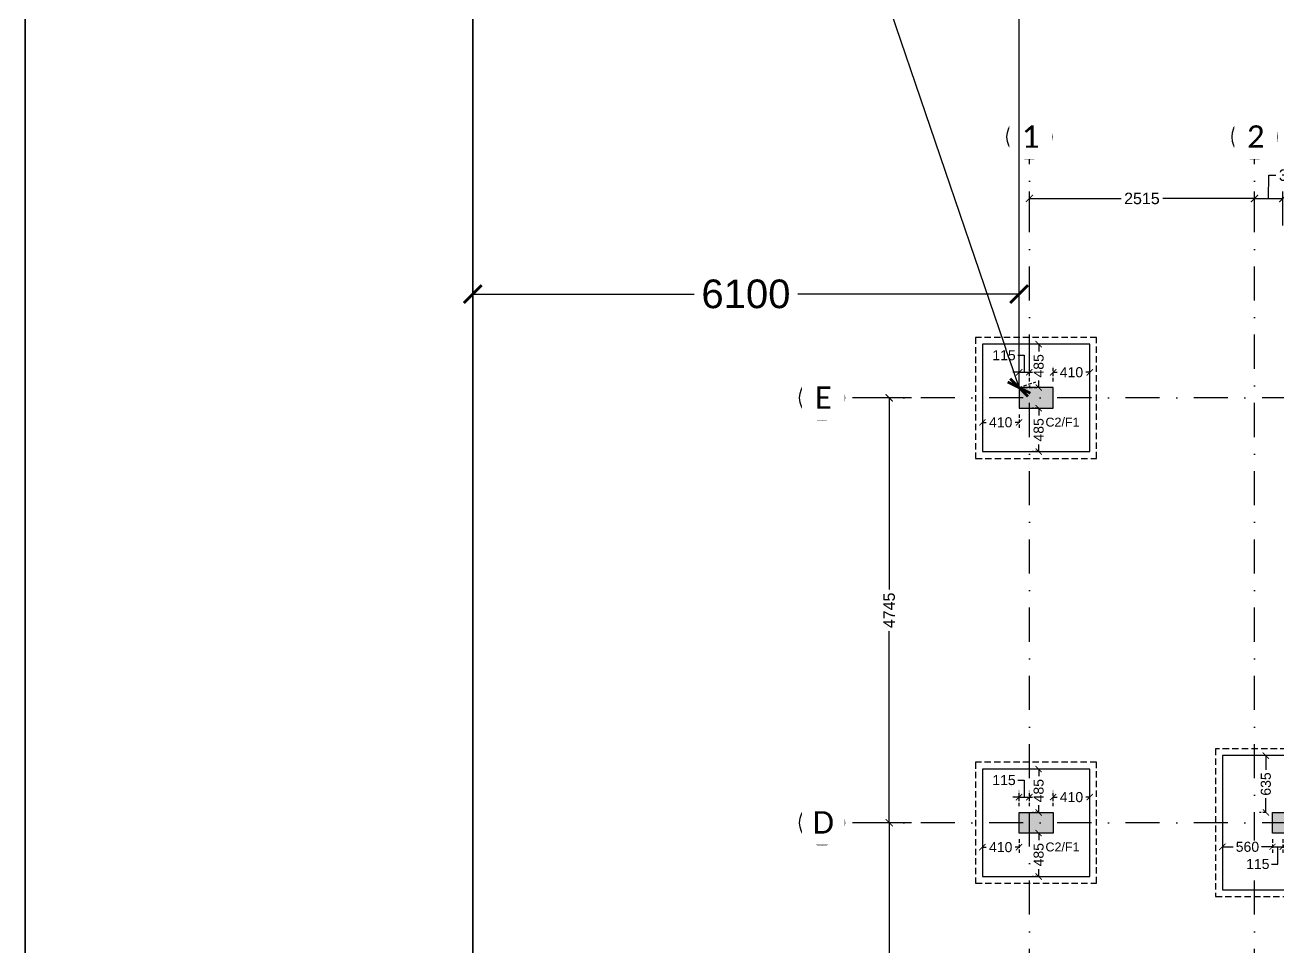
# Model space of a CAD drawing. Header units: millimetres. Extents: x -176651 to 954389, y -469666 to 486614.
# Drawn here: x 810842 to 824833, y 175768 to 186064 of the extents above; entities that cross this region are included whole.
import ezdxf
from ezdxf.xclip import XClip

# ---------------------------------------------------------------- set-up
doc = ezdxf.new("R2010")
doc.units = ezdxf.units.MM
doc.header["$LTSCALE"] = 150
doc.header["$XCLIPFRAME"] = 2
for name, pattern in [('1625E_Grid$0$DASHDOTX2', [50.8, 25.4, -12.7, 0, -12.7]), ('3BHK-W(SB)$0$HIDDEN', [0.375, 0.25, -0.125]), ('HIDDEN2', [4.7625, 3.175, -1.5875])]:
    doc.linetypes.add(name, pattern=pattern)
for name, color, linetype in [('1625E_Columns$0$ad-Column', 3, 'Continuous'), ('1625E_Columns$0$ad-Column Hatch', 125, 'Continuous'), ('1625E_Grid$0$ad-Grid', 8, '1625E_Grid$0$DASHDOTX2'), ('1625E_Grid$0$ad-Text main', 7, 'Continuous'), ('ad-Footing line', 2, 'Continuous'), ('ad-Foundation text', 4, 'Continuous'), ('ad-Internal Dimensions', 6, 'Continuous'), ('ad-PCC line', 8, 'HIDDEN2'), ("Plot's Boundary$0$ad-Road", 8, 'Continuous'), ("Plot's Boundary$0$ad-Road Hatch", 8, 'Continuous')]:
    doc.layers.add(name, color=color, linetype=linetype)
doc.layers.add('1625E_Grid$0$ad-Dimension', color=7, linetype='Continuous', lineweight=0, true_color=0x0000f9)
doc.layers.add('ad-Dimension', color=5, linetype='Continuous', true_color=0x0000ff)
doc.layers.add("Plot's Boundary$0$ad-Plot Boundary", color=6, linetype='Continuous', true_color=0xff00ff)
doc.styles.add('1625E_Grid$0$Standard', font='arial.ttf')
doc.styles.get("Standard").update_dxf_attribs({"font": 'arial.ttf'})
doc.dimstyles.new('1625E_Grid$0$A-75-DIM-INT (Framing)', dxfattribs={"dimscale": 100, "dimtxt": 1.6, "dimasz": 1, "dimexe": 1, "dimexo": 1, "dimgap": 0.5, "dimtad": 0, "dimdec": 0, "dimdsep": 46, "dimtxsty": '1625E_Grid$0$Standard', "dimblk": '1625E_Grid$0$_ArchTick', "dimcen": 0.025, "dimclrd": 5, "dimclre": 5, "dimclrt": 256, "dimazin": 2, "dimtfac": 1, "dimtdec": 0, "dimtmove": 1, "dimatfit": 0, "dimldrblk": '1625E_Grid$0$_ArchTick', "dimfxl": 1, "dimfxlon": 1, "dimtfill": 1, "dimtolj": 1, "dimtzin": 0, "dimarcsym": 0})
doc.dimstyles.new('A-75-DIM-INT (Framing)', dxfattribs={"dimscale": 100, "dimtxt": 1.6, "dimasz": 1, "dimexe": 1, "dimexo": 1, "dimgap": 0.5, "dimtad": 0, "dimdec": 0, "dimdsep": 46, "dimtxsty": 'Standard', "dimblk": 'ARCHTICK', "dimcen": 0.025, "dimclrd": 5, "dimclre": 5, "dimclrt": 256, "dimazin": 2, "dimtfac": 1, "dimtdec": 0, "dimtmove": 1, "dimatfit": 0, "dimldrblk": 'ARCHTICK', "dimfxl": 1, "dimfxlon": 1, "dimtfill": 1, "dimtolj": 1, "dimtzin": 0, "dimarcsym": 0})

# ---------------------------------------------------------------- blocks, each defined once
blk = doc.blocks.new('1625E_Grid$0$_ArchTick')
at = {"color": 0, "linetype": 'ByBlock', "const_width": 0.15}
blk.add_lwpolyline([(-0.5, -0.5), (0.5, 0.5)], dxfattribs=at)
blk = doc.blocks.new('*D247')
at = {"layer": '1625E_Grid$0$ad-Dimension', "lineweight": -2, "transparency": 16777216}
for p, q in [((115, 15370), (115, 15812)), ((2630, 15432), (2630, 15812)), ((115, 15732), (1140, 15732)), ((2630, 15732), (1605, 15732))]:
    blk.add_line(p, q, dxfattribs=at)
at = {"layer": 'Defpoints', "color": 0, "transparency": 16777216}
for p in [(2630, 15732), (115, 15290), (2630, 15352)]:
    blk.add_point(p, dxfattribs=at)
at = {"layer": '1625E_Grid$0$ad-Dimension', "lineweight": -2, "transparency": 16777216, "xscale": 80, "yscale": 80, "zscale": 80, "rotation": 180}
blk.add_blockref('1625E_Grid$0$_ArchTick', (115, 15732), dxfattribs=at)
at = {"layer": '1625E_Grid$0$ad-Dimension', "lineweight": -2, "transparency": 16777216, "xscale": 80, "yscale": 80, "zscale": 80}
blk.add_blockref('1625E_Grid$0$_ArchTick', (2630, 15732), dxfattribs=at)
at = {"layer": '1625E_Grid$0$ad-Dimension', "transparency": 16777216, "insert": (1372, 15732), "char_height": 128, "attachment_point": 5, "style": '1625E_Grid$0$Standard', "bg_fill": 3, "box_fill_scale": 1.1, "bg_fill_color": 256, "bg_fill_true_color": 13158600, "bg_fill_transparency": 0}
blk.add_mtext('\\A1;2515', dxfattribs=at)
blk = doc.blocks.new('*D248')
at = {"layer": '1625E_Grid$0$ad-Dimension', "lineweight": -2, "transparency": 16777216}
for p, q in [((2787, 15732), (2788, 15992)), ((2788, 15992), (2868, 15992)), ((2630, 15370), (2630, 15812)), ((2945, 15432), (2945, 15812)), ((2630, 15732), (2945, 15732))]:
    blk.add_line(p, q, dxfattribs=at)
at = {"layer": 'Defpoints', "color": 0, "transparency": 16777216}
for p in [(2945, 15732), (2630, 15290), (2945, 15352)]:
    blk.add_point(p, dxfattribs=at)
at = {"layer": '1625E_Grid$0$ad-Dimension', "lineweight": -2, "transparency": 16777216, "xscale": 80, "yscale": 80, "zscale": 80, "rotation": 180}
blk.add_blockref('1625E_Grid$0$_ArchTick', (2630, 15732), dxfattribs=at)
at = {"layer": '1625E_Grid$0$ad-Dimension', "lineweight": -2, "transparency": 16777216, "xscale": 80, "yscale": 80, "zscale": 80}
blk.add_blockref('1625E_Grid$0$_ArchTick', (2945, 15732), dxfattribs=at)
at = {"layer": '1625E_Grid$0$ad-Dimension', "transparency": 16777216, "insert": (3050, 15992), "char_height": 128, "attachment_point": 5, "style": '1625E_Grid$0$Standard', "bg_fill": 3, "box_fill_scale": 1.1, "bg_fill_color": 256, "bg_fill_true_color": 13158600, "bg_fill_transparency": 0}
blk.add_mtext('\\A1;315', dxfattribs=at)
blk = doc.blocks.new('*D243')
at = {"layer": '1625E_Grid$0$ad-Dimension', "lineweight": -2, "transparency": 16777216}
for p, q in [((-1202, 13505), (-1530, 13505)), ((-1450, 13505), (-1450, 11367)), ((-1450, 8760), (-1450, 10898)), ((-1202, 8760), (-1530, 8760))]:
    blk.add_line(p, q, dxfattribs=at)
at = {"layer": 'Defpoints', "color": 0, "transparency": 16777216}
for p in [(-1122, 13505), (-1450, 8760), (-1122, 8760)]:
    blk.add_point(p, dxfattribs=at)
at = {"layer": '1625E_Grid$0$ad-Dimension', "lineweight": -2, "transparency": 16777216, "xscale": 80, "yscale": 80, "zscale": 80}
for p, rotation in [((-1450, 13505), 90), ((-1450, 8760), 270)]:
    blk.add_blockref('1625E_Grid$0$_ArchTick', p, dxfattribs=dict(at, rotation=rotation))
at = {"layer": '1625E_Grid$0$ad-Dimension', "transparency": 16777216, "insert": (-1450, 11132), "char_height": 128, "attachment_point": 5, "rotation": 90, "style": '1625E_Grid$0$Standard', "bg_fill": 3, "box_fill_scale": 1.1, "bg_fill_color": 257, "bg_fill_transparency": 0}
blk.add_mtext('\\A1;4745', dxfattribs=at)
blk = doc.blocks.new('*D244')
at = {"layer": '1625E_Grid$0$ad-Dimension', "lineweight": -2, "transparency": 16777216}
for p, q in [((-1202, 8760), (-1530, 8760)), ((-1450, 8760), (-1450, 6928)), ((-1450, 4630), (-1450, 6462)), ((-1202, 4630), (-1530, 4630))]:
    blk.add_line(p, q, dxfattribs=at)
at = {"layer": 'Defpoints', "color": 0, "transparency": 16777216}
for p in [(-1122, 8760), (-1450, 4630), (-1122, 4630)]:
    blk.add_point(p, dxfattribs=at)
at = {"layer": '1625E_Grid$0$ad-Dimension', "lineweight": -2, "transparency": 16777216, "xscale": 80, "yscale": 80, "zscale": 80}
for p, rotation in [((-1450, 8760), 90), ((-1450, 4630), 270)]:
    blk.add_blockref('1625E_Grid$0$_ArchTick', p, dxfattribs=dict(at, rotation=rotation))
at = {"layer": '1625E_Grid$0$ad-Dimension', "transparency": 16777216, "insert": (-1450, 6695), "char_height": 128, "attachment_point": 5, "rotation": 90, "style": '1625E_Grid$0$Standard', "bg_fill": 3, "box_fill_scale": 1.1, "bg_fill_color": 257, "bg_fill_transparency": 0}
blk.add_mtext('\\A1;4130', dxfattribs=at)
blk = doc.blocks.new('1625E_Columns$0$zw$6AA0')
at = {"layer": '1625E_Columns$0$ad-Column Hatch', "transparency": 33554687}
h = blk.add_hatch(color=256, dxfattribs=at)
h.dxf.hatch_style = 1
h.paths.add_polyline_path([(0, -230), (380, -230), (380, 0), (0, 0)])
at = {"layer": '1625E_Columns$0$ad-Column'}
blk.add_lwpolyline([(0, -230), (380, -230), (380, 0), (0, 0)], close=True, dxfattribs=at)
blk = doc.blocks.new('1625E_Columns')
at = {"layer": '1625E_Columns$0$ad-Column', "rotation": 359.9999999999993}
blk.add_blockref('1625E_Columns$0$zw$6AA0', (0, 13620), dxfattribs=at)
at = {"layer": '1625E_Columns$0$ad-Column', "xscale": -1}
for p, rotation in [((0, 8645), 179.9999999999998), ((3210, 8875), 359.9999999999997)]:
    blk.add_blockref('1625E_Columns$0$zw$6AA0', p, dxfattribs=dict(at, rotation=rotation))
blk = doc.blocks.new('zw$D00E')
at = {"layer": 'ad-Footing line'}
for points in [[(-12530, -715), (-11330, -715), (-11330, 485), (-12530, 485)], [(-9850, -5610), (-8350, -5610), (-8350, -4110), (-9850, -4110)], [(-12530, -5460), (-11330, -5460), (-11330, -4260), (-12530, -4260)]]:
    blk.add_lwpolyline(points, close=True, dxfattribs=at)
at = {"layer": 'ad-PCC line', "ltscale": 0.15}
for points in [[(-12605, -790), (-11255, -790), (-11255, 560), (-12605, 560)], [(-9925, -5685), (-8275, -5685), (-8275, -4035), (-9925, -4035)], [(-12605, -5535), (-11255, -5535), (-11255, -4185), (-12605, -4185)]]:
    blk.add_lwpolyline(points, close=True, dxfattribs=at)
blk = doc.blocks.new('zw$3F63')
at = {"layer": 'ad-Foundation text', "char_height": 100, "width": 349.31, "attachment_point": 5}
for insert in [(-11635, -386), (-11635, -5131)]:
    blk.add_mtext('\\pxt5;C2/F1', dxfattribs=dict(at, insert=insert))
blk = doc.blocks.new('_ArchTick')
at = {"color": 0, "linetype": 'ByBlock', "const_width": 0.15}
blk.add_lwpolyline([(-0.5, -0.5), (0.5, 0.5)], dxfattribs=at)
blk = doc.blocks.new('*D10')
at = {"layer": 'ad-Internal Dimensions', "lineweight": -2, "transparency": 16777216}
for p, q in [((-12134, 361), (-12064, 361)), ((-12064, 361), (-12062, 171)), ((-12120, 171), (-12190, 171)), ((-12120, 171), (-12005, 171)), ((-12005, 171), (-11935, 171))]:
    blk.add_line(p, q, dxfattribs=at)
at = {"layer": 'ad-Internal Dimensions', "linetype": '3BHK-W(SB)$0$HIDDEN', "lineweight": -2, "transparency": 16777216}
for p, q in [((-12120, 70), (-12120, 241)), ((-12005, 70), (-12005, 241))]:
    blk.add_line(p, q, dxfattribs=at)
at = {"layer": 'Defpoints', "color": 0, "transparency": 16777216}
for p in [(-12005, 171), (-12120, 0), (-12005, 0)]:
    blk.add_point(p, dxfattribs=at)
at = {"layer": 'ad-Internal Dimensions', "lineweight": -2, "transparency": 16777216, "xscale": 70, "yscale": 70, "zscale": 70}
blk.add_blockref('_ArchTick', (-12120, 171), dxfattribs=at)
at = {"layer": 'ad-Internal Dimensions', "lineweight": -2, "transparency": 16777216, "xscale": 70, "yscale": 70, "zscale": 70, "rotation": 180}
blk.add_blockref('_ArchTick', (-12005, 171), dxfattribs=at)
at = {"layer": 'ad-Internal Dimensions', "transparency": 16777216, "insert": (-12288, 361), "char_height": 112, "attachment_point": 5, "bg_fill": 3, "box_fill_scale": 1.1, "bg_fill_color": 257, "bg_fill_transparency": 0}
blk.add_mtext('\\A1;115', dxfattribs=at)
blk = doc.blocks.new('*D11')
at = {"layer": 'ad-Internal Dimensions', "linetype": '3BHK-W(SB)$0$HIDDEN', "lineweight": -2, "transparency": 16777216}
for p, q in [((-11901, -230), (-11971, -230)), ((-11901, -715), (-11971, -715))]:
    blk.add_line(p, q, dxfattribs=at)
at = {"layer": 'ad-Internal Dimensions', "lineweight": -2, "transparency": 16777216}
for p, q in [((-11901, -230), (-11901, -311)), ((-11901, -715), (-11901, -634))]:
    blk.add_line(p, q, dxfattribs=at)
at = {"layer": 'Defpoints', "color": 0, "transparency": 16777216}
for p in [(-11840, -230), (-11901, -715), (-11840, -715)]:
    blk.add_point(p, dxfattribs=at)
at = {"layer": 'ad-Internal Dimensions', "lineweight": -2, "transparency": 16777216, "xscale": 70, "yscale": 70, "zscale": 70}
for p, rotation in [((-11901, -230), 90), ((-11901, -715), 270)]:
    blk.add_blockref('_ArchTick', p, dxfattribs=dict(at, rotation=rotation))
at = {"layer": 'ad-Internal Dimensions', "transparency": 16777216, "insert": (-11901, -472), "char_height": 112, "attachment_point": 5, "rotation": 90, "bg_fill": 3, "box_fill_scale": 1.1, "bg_fill_color": 257, "bg_fill_transparency": 0}
blk.add_mtext('\\A1;485', dxfattribs=at)
blk = doc.blocks.new('*D27')
at = {"layer": 'ad-Internal Dimensions', "lineweight": -2, "transparency": 16777216}
for p, q in [((-9290, -5129), (-9360, -5129)), ((-9290, -5129), (-9175, -5129)), ((-9230, -5321), (-9232, -5129)), ((-9175, -5129), (-9105, -5129)), ((-9300, -5321), (-9230, -5321))]:
    blk.add_line(p, q, dxfattribs=at)
at = {"layer": 'ad-Internal Dimensions', "linetype": '3BHK-W(SB)$0$HIDDEN', "lineweight": -2, "transparency": 16777216}
for p, q in [((-9290, -5045), (-9290, -5199)), ((-9175, -5045), (-9175, -5199))]:
    blk.add_line(p, q, dxfattribs=at)
at = {"layer": 'Defpoints', "color": 0, "transparency": 16777216}
for p in [(-9290, -4975), (-9175, -4975), (-9175, -5129)]:
    blk.add_point(p, dxfattribs=at)
at = {"layer": 'ad-Internal Dimensions', "lineweight": -2, "transparency": 16777216, "xscale": 70, "yscale": 70, "zscale": 70}
blk.add_blockref('_ArchTick', (-9290, -5129), dxfattribs=at)
at = {"layer": 'ad-Internal Dimensions', "lineweight": -2, "transparency": 16777216, "xscale": 70, "yscale": 70, "zscale": 70, "rotation": 180}
blk.add_blockref('_ArchTick', (-9175, -5129), dxfattribs=at)
at = {"layer": 'ad-Internal Dimensions', "transparency": 16777216, "insert": (-9454, -5321), "char_height": 112, "attachment_point": 5, "bg_fill": 3, "box_fill_scale": 1.1, "bg_fill_color": 257, "bg_fill_transparency": 0}
blk.add_mtext('\\A1;115', dxfattribs=at)
blk = doc.blocks.new('*D28')
at = {"layer": 'ad-Internal Dimensions', "linetype": '3BHK-W(SB)$0$HIDDEN', "lineweight": -2, "transparency": 16777216}
for p, q in [((-9850, -5045), (-9850, -5199)), ((-9290, -5045), (-9290, -5199))]:
    blk.add_line(p, q, dxfattribs=at)
at = {"layer": 'ad-Internal Dimensions', "lineweight": -2, "transparency": 16777216}
for p, q in [((-9850, -5129), (-9729, -5129)), ((-9290, -5129), (-9411, -5129))]:
    blk.add_line(p, q, dxfattribs=at)
at = {"layer": 'Defpoints', "color": 0, "transparency": 16777216}
for p in [(-9850, -4975), (-9290, -4975), (-9850, -5129)]:
    blk.add_point(p, dxfattribs=at)
at = {"layer": 'ad-Internal Dimensions', "lineweight": -2, "transparency": 16777216, "xscale": 70, "yscale": 70, "zscale": 70, "rotation": 180}
blk.add_blockref('_ArchTick', (-9850, -5129), dxfattribs=at)
at = {"layer": 'ad-Internal Dimensions', "lineweight": -2, "transparency": 16777216, "xscale": 70, "yscale": 70, "zscale": 70}
blk.add_blockref('_ArchTick', (-9290, -5129), dxfattribs=at)
at = {"layer": 'ad-Internal Dimensions', "transparency": 16777216, "insert": (-9570, -5129), "char_height": 112, "attachment_point": 5, "bg_fill": 3, "box_fill_scale": 1.1, "bg_fill_color": 257, "bg_fill_transparency": 0}
blk.add_mtext('\\A1;560', dxfattribs=at)
blk = doc.blocks.new('*D30')
at = {"layer": 'ad-Internal Dimensions', "linetype": '3BHK-W(SB)$0$HIDDEN', "lineweight": -2, "transparency": 16777216}
for p, q in [((-9360, -4110), (-9434, -4110)), ((-9360, -4745), (-9434, -4745))]:
    blk.add_line(p, q, dxfattribs=at)
at = {"layer": 'ad-Internal Dimensions', "lineweight": -2, "transparency": 16777216}
for p, q in [((-9364, -4110), (-9364, -4268)), ((-9364, -4745), (-9364, -4587))]:
    blk.add_line(p, q, dxfattribs=at)
at = {"layer": 'Defpoints', "color": 0, "transparency": 16777216}
for p in [(-9364, -4110), (-9290, -4110), (-9290, -4745)]:
    blk.add_point(p, dxfattribs=at)
at = {"layer": 'ad-Internal Dimensions', "lineweight": -2, "transparency": 16777216, "xscale": 70, "yscale": 70, "zscale": 70}
for p, rotation in [((-9364, -4110), 90), ((-9364, -4745), 270)]:
    blk.add_blockref('_ArchTick', p, dxfattribs=dict(at, rotation=rotation))
at = {"layer": 'ad-Internal Dimensions', "transparency": 16777216, "insert": (-9364, -4427), "char_height": 112, "attachment_point": 5, "rotation": 90, "bg_fill": 3, "box_fill_scale": 1.1, "bg_fill_color": 257, "bg_fill_transparency": 0}
blk.add_mtext('\\A1;635', dxfattribs=at)
blk = doc.blocks.new('*D46')
at = {"layer": 'ad-Internal Dimensions', "linetype": '3BHK-W(SB)$0$HIDDEN', "lineweight": -2, "transparency": 16777216}
for p, q in [((-11901, 485), (-11971, 485)), ((-11901, 0), (-11971, 0))]:
    blk.add_line(p, q, dxfattribs=at)
at = {"layer": 'ad-Internal Dimensions', "lineweight": -2, "transparency": 16777216}
for p, q in [((-11901, 485), (-11901, 404)), ((-11901, 0), (-11901, 81))]:
    blk.add_line(p, q, dxfattribs=at)
at = {"layer": 'Defpoints', "color": 0, "transparency": 16777216}
for p in [(-11901, 485), (-11840, 485), (-11840, 0)]:
    blk.add_point(p, dxfattribs=at)
at = {"layer": 'ad-Internal Dimensions', "lineweight": -2, "transparency": 16777216, "xscale": 70, "yscale": 70, "zscale": 70}
for p, rotation in [((-11901, 485), 90), ((-11901, 0), 270)]:
    blk.add_blockref('_ArchTick', p, dxfattribs=dict(at, rotation=rotation))
at = {"layer": 'ad-Internal Dimensions', "transparency": 16777216, "insert": (-11901, 243), "char_height": 112, "attachment_point": 5, "rotation": 90, "bg_fill": 3, "box_fill_scale": 1.1, "bg_fill_color": 257, "bg_fill_transparency": 0}
blk.add_mtext('\\A1;485', dxfattribs=at)
blk = doc.blocks.new('*D47')
at = {"layer": 'ad-Internal Dimensions', "linetype": '3BHK-W(SB)$0$HIDDEN', "lineweight": -2, "transparency": 16777216}
for p, q in [((-12530, -300), (-12530, -458)), ((-12120, -300), (-12120, -458))]:
    blk.add_line(p, q, dxfattribs=at)
at = {"layer": 'ad-Internal Dimensions', "lineweight": -2, "transparency": 16777216}
for p, q in [((-12530, -388), (-12486, -388)), ((-12120, -388), (-12164, -388))]:
    blk.add_line(p, q, dxfattribs=at)
at = {"layer": 'Defpoints', "color": 0, "transparency": 16777216}
for p in [(-12530, -230), (-12120, -230)]:
    blk.add_point(p, dxfattribs=at)
at = {"layer": 'ad-Internal Dimensions', "lineweight": -2, "transparency": 16777216, "xscale": 70, "yscale": 70, "zscale": 70, "rotation": 180}
blk.add_blockref('_ArchTick', (-12530, -388), dxfattribs=at)
at = {"layer": 'ad-Internal Dimensions', "lineweight": -2, "transparency": 16777216, "xscale": 70, "yscale": 70, "zscale": 70}
blk.add_blockref('_ArchTick', (-12120, -388), dxfattribs=at)
at = {"layer": 'ad-Internal Dimensions', "transparency": 16777216, "insert": (-12325, -388), "char_height": 112, "attachment_point": 5, "bg_fill": 3, "box_fill_scale": 1.1, "bg_fill_color": 257, "bg_fill_transparency": 0}
blk.add_mtext('\\A1;410', dxfattribs=at)
at = {"layer": 'Defpoints', "color": 0, "transparency": 16777216}
blk.add_point((-12530, -388), dxfattribs=at)
blk = doc.blocks.new('*D48')
at = {"layer": 'ad-Internal Dimensions', "linetype": '3BHK-W(SB)$0$HIDDEN', "lineweight": -2, "transparency": 16777216}
for p, q in [((-11740, 70), (-11740, 241)), ((-11330, 70), (-11330, 241))]:
    blk.add_line(p, q, dxfattribs=at)
at = {"layer": 'ad-Internal Dimensions', "lineweight": -2, "transparency": 16777216}
for p, q in [((-11740, 171), (-11696, 171)), ((-11330, 171), (-11374, 171))]:
    blk.add_line(p, q, dxfattribs=at)
at = {"layer": 'Defpoints', "color": 0, "transparency": 16777216}
for p in [(-11740, 0), (-11330, 0)]:
    blk.add_point(p, dxfattribs=at)
at = {"layer": 'ad-Internal Dimensions', "lineweight": -2, "transparency": 16777216, "xscale": 70, "yscale": 70, "zscale": 70, "rotation": 180}
blk.add_blockref('_ArchTick', (-11740, 171), dxfattribs=at)
at = {"layer": 'ad-Internal Dimensions', "lineweight": -2, "transparency": 16777216, "xscale": 70, "yscale": 70, "zscale": 70}
blk.add_blockref('_ArchTick', (-11330, 171), dxfattribs=at)
at = {"layer": 'ad-Internal Dimensions', "transparency": 16777216, "insert": (-11535, 171), "char_height": 112, "attachment_point": 5, "bg_fill": 3, "box_fill_scale": 1.1, "bg_fill_color": 257, "bg_fill_transparency": 0}
blk.add_mtext('\\A1;410', dxfattribs=at)
at = {"layer": 'Defpoints', "color": 0, "transparency": 16777216}
blk.add_point((-11740, 171), dxfattribs=at)
blk = doc.blocks.new('*D53')
at = {"layer": 'ad-Internal Dimensions', "lineweight": -2, "transparency": 16777216}
for p, q in [((-12134, -4384), (-12064, -4384)), ((-12064, -4384), (-12062, -4574)), ((-12120, -4574), (-12190, -4574)), ((-12120, -4574), (-12005, -4574)), ((-12005, -4574), (-11935, -4574))]:
    blk.add_line(p, q, dxfattribs=at)
at = {"layer": 'ad-Internal Dimensions', "linetype": '3BHK-W(SB)$0$HIDDEN', "lineweight": -2, "transparency": 16777216}
for p, q in [((-12120, -4675), (-12120, -4504)), ((-12005, -4675), (-12005, -4504))]:
    blk.add_line(p, q, dxfattribs=at)
at = {"layer": 'Defpoints', "color": 0, "transparency": 16777216}
for p in [(-12005, -4574), (-12120, -4745), (-12005, -4745)]:
    blk.add_point(p, dxfattribs=at)
at = {"layer": 'ad-Internal Dimensions', "lineweight": -2, "transparency": 16777216, "xscale": 70, "yscale": 70, "zscale": 70}
blk.add_blockref('_ArchTick', (-12120, -4574), dxfattribs=at)
at = {"layer": 'ad-Internal Dimensions', "lineweight": -2, "transparency": 16777216, "xscale": 70, "yscale": 70, "zscale": 70, "rotation": 180}
blk.add_blockref('_ArchTick', (-12005, -4574), dxfattribs=at)
at = {"layer": 'ad-Internal Dimensions', "transparency": 16777216, "insert": (-12288, -4384), "char_height": 112, "attachment_point": 5, "bg_fill": 3, "box_fill_scale": 1.1, "bg_fill_color": 257, "bg_fill_transparency": 0}
blk.add_mtext('\\A1;115', dxfattribs=at)
blk = doc.blocks.new('*D54')
at = {"layer": 'ad-Internal Dimensions', "linetype": '3BHK-W(SB)$0$HIDDEN', "lineweight": -2, "transparency": 16777216}
for p, q in [((-11901, -4975), (-11971, -4975)), ((-11901, -5460), (-11971, -5460))]:
    blk.add_line(p, q, dxfattribs=at)
at = {"layer": 'ad-Internal Dimensions', "lineweight": -2, "transparency": 16777216}
for p, q in [((-11901, -4975), (-11901, -5056)), ((-11901, -5460), (-11901, -5379))]:
    blk.add_line(p, q, dxfattribs=at)
at = {"layer": 'Defpoints', "color": 0, "transparency": 16777216}
for p in [(-11840, -4975), (-11901, -5460), (-11840, -5460)]:
    blk.add_point(p, dxfattribs=at)
at = {"layer": 'ad-Internal Dimensions', "lineweight": -2, "transparency": 16777216, "xscale": 70, "yscale": 70, "zscale": 70}
for p, rotation in [((-11901, -4975), 90), ((-11901, -5460), 270)]:
    blk.add_blockref('_ArchTick', p, dxfattribs=dict(at, rotation=rotation))
at = {"layer": 'ad-Internal Dimensions', "transparency": 16777216, "insert": (-11901, -5217), "char_height": 112, "attachment_point": 5, "rotation": 90, "bg_fill": 3, "box_fill_scale": 1.1, "bg_fill_color": 257, "bg_fill_transparency": 0}
blk.add_mtext('\\A1;485', dxfattribs=at)
blk = doc.blocks.new('*D55')
at = {"layer": 'ad-Internal Dimensions', "linetype": '3BHK-W(SB)$0$HIDDEN', "lineweight": -2, "transparency": 16777216}
for p, q in [((-11901, -4260), (-11971, -4260)), ((-11901, -4745), (-11971, -4745))]:
    blk.add_line(p, q, dxfattribs=at)
at = {"layer": 'ad-Internal Dimensions', "lineweight": -2, "transparency": 16777216}
for p, q in [((-11901, -4260), (-11901, -4341)), ((-11901, -4745), (-11901, -4664))]:
    blk.add_line(p, q, dxfattribs=at)
at = {"layer": 'Defpoints', "color": 0, "transparency": 16777216}
for p in [(-11901, -4260), (-11840, -4260), (-11840, -4745)]:
    blk.add_point(p, dxfattribs=at)
at = {"layer": 'ad-Internal Dimensions', "lineweight": -2, "transparency": 16777216, "xscale": 70, "yscale": 70, "zscale": 70}
for p, rotation in [((-11901, -4260), 90), ((-11901, -4745), 270)]:
    blk.add_blockref('_ArchTick', p, dxfattribs=dict(at, rotation=rotation))
at = {"layer": 'ad-Internal Dimensions', "transparency": 16777216, "insert": (-11901, -4502), "char_height": 112, "attachment_point": 5, "rotation": 90, "bg_fill": 3, "box_fill_scale": 1.1, "bg_fill_color": 257, "bg_fill_transparency": 0}
blk.add_mtext('\\A1;485', dxfattribs=at)
blk = doc.blocks.new('*D56')
at = {"layer": 'ad-Internal Dimensions', "linetype": '3BHK-W(SB)$0$HIDDEN', "lineweight": -2, "transparency": 16777216}
for p, q in [((-12530, -5045), (-12530, -5203)), ((-12120, -5045), (-12120, -5203))]:
    blk.add_line(p, q, dxfattribs=at)
at = {"layer": 'ad-Internal Dimensions', "lineweight": -2, "transparency": 16777216}
for p, q in [((-12530, -5133), (-12486, -5133)), ((-12120, -5133), (-12164, -5133))]:
    blk.add_line(p, q, dxfattribs=at)
at = {"layer": 'Defpoints', "color": 0, "transparency": 16777216}
for p in [(-12530, -4975), (-12120, -4975)]:
    blk.add_point(p, dxfattribs=at)
at = {"layer": 'ad-Internal Dimensions', "lineweight": -2, "transparency": 16777216, "xscale": 70, "yscale": 70, "zscale": 70, "rotation": 180}
blk.add_blockref('_ArchTick', (-12530, -5133), dxfattribs=at)
at = {"layer": 'ad-Internal Dimensions', "lineweight": -2, "transparency": 16777216, "xscale": 70, "yscale": 70, "zscale": 70}
blk.add_blockref('_ArchTick', (-12120, -5133), dxfattribs=at)
at = {"layer": 'ad-Internal Dimensions', "transparency": 16777216, "insert": (-12325, -5133), "char_height": 112, "attachment_point": 5, "bg_fill": 3, "box_fill_scale": 1.1, "bg_fill_color": 257, "bg_fill_transparency": 0}
blk.add_mtext('\\A1;410', dxfattribs=at)
at = {"layer": 'Defpoints', "color": 0, "transparency": 16777216}
blk.add_point((-12530, -5133), dxfattribs=at)
blk = doc.blocks.new('*D57')
at = {"layer": 'ad-Internal Dimensions', "linetype": '3BHK-W(SB)$0$HIDDEN', "lineweight": -2, "transparency": 16777216}
for p, q in [((-11740, -4675), (-11740, -4504)), ((-11330, -4675), (-11330, -4504))]:
    blk.add_line(p, q, dxfattribs=at)
at = {"layer": 'ad-Internal Dimensions', "lineweight": -2, "transparency": 16777216}
for p, q in [((-11740, -4574), (-11696, -4574)), ((-11330, -4574), (-11374, -4574))]:
    blk.add_line(p, q, dxfattribs=at)
at = {"layer": 'Defpoints', "color": 0, "transparency": 16777216}
for p in [(-11740, -4745), (-11330, -4745)]:
    blk.add_point(p, dxfattribs=at)
at = {"layer": 'ad-Internal Dimensions', "lineweight": -2, "transparency": 16777216, "xscale": 70, "yscale": 70, "zscale": 70, "rotation": 180}
blk.add_blockref('_ArchTick', (-11740, -4574), dxfattribs=at)
at = {"layer": 'ad-Internal Dimensions', "lineweight": -2, "transparency": 16777216, "xscale": 70, "yscale": 70, "zscale": 70}
blk.add_blockref('_ArchTick', (-11330, -4574), dxfattribs=at)
at = {"layer": 'ad-Internal Dimensions', "transparency": 16777216, "insert": (-11535, -4574), "char_height": 112, "attachment_point": 5, "bg_fill": 3, "box_fill_scale": 1.1, "bg_fill_color": 257, "bg_fill_transparency": 0}
blk.add_mtext('\\A1;410', dxfattribs=at)
at = {"layer": 'Defpoints', "color": 0, "transparency": 16777216}
blk.add_point((-11740, -4574), dxfattribs=at)
blk = doc.blocks.new("Plot's Boundary$0$A$C4fb60e89")
at = {"layer": "Plot's Boundary$0$ad-Road Hatch", "ltscale": 5, "transparency": 33554687}
h = blk.add_hatch(dxfattribs=at)
h.set_pattern_fill('AR-HBONE', color=256, scale=15)
h.set_pattern_definition([(45, (-193247.7, -428758.8), (0, 2155.2615), [4572, -1524]), (135, (-192170.1, -427681.1), (2e-13, 2155.2615), [4572, -1524])])
h.paths.add_polyline_path([(175594, -250241), (169178, -249341), (167473, -249057), (167473, -138694), (101313, -138694), (101313, -199954), (101308, -237995), (101040, -268291), (101008, -280968), (101066, -293684), (101243, -311127), (100910, -319344), (100949, -333937), (100669, -366960), (100727, -390983), (100669, -404586), (100538, -420418), (100467, -428759), (92426, -427265), (92163, -427209), (92163, -321454), (24803, -321454), (24803, -412961), (15653, -411029), (15654, -321452), (-19535, -321452), (-34427, -319477), (-65207, -315395), (-171770, -301268), (-185854, -298333), (-193248, -296832), (-193244, -292908), (-191914, -285219), (-191839, -284679), (-183397, -286393), (-169723, -289243), (-53141, -304698), (-18730, -309262), (15653, -309262), (15653, 703), (24803, 1115), (24803, -129544), (92163, -129544), (92163, 15133), (101313, 17713), (101313, -129544), (167473, -129544), (167473, 35552), (175738, 37855), (175849, 28595), (175836, 25947), (175777, 14040), (175855, 2316), (175660, -18036), (175731, -34039), (175718, -46839), (175673, -63402), (175816, -82072), (175542, -106356), (175490, -124641), (175575, -145019), (175731, -168892), (175797, -181269), (175797, -192667), (175744, -208200), (175829, -223277), (175888, -234871)])
h.paths.add_polyline_path([(24803, -309264), (92163, -309264), (92163, -138694), (24803, -138694)], flags=16)
blk = doc.blocks.new("Plot's Boundary$0$zw$A88E")
at = {"layer": "Plot's Boundary$0$ad-Plot Boundary"}
for points in [[(-150934, -314069), (-117254, -314069), (-117254, -266699), (-150934, -266699)], [(-117254, -307369), (-83574, -307369), (-83574, -266699), (-117254, -266699)]]:
    blk.add_lwpolyline(points, close=True, dxfattribs=at)
blk = doc.blocks.new("Plot's Boundary")
at = {"layer": "Plot's Boundary$0$ad-Road", "ltscale": 5}
blk.add_blockref("Plot's Boundary$0$A$C4fb60e89", (191839, 428759), dxfattribs=at)
at = {"layer": "Plot's Boundary$0$ad-Plot Boundary", "ltscale": 5}
blk.add_blockref("Plot's Boundary$0$zw$A88E", (367577, 466614), dxfattribs=at)
blk = doc.blocks.new('*D292')
at = {"layer": 'ad-Dimension', "linetype": '3BHK-W(SB)$0$HIDDEN', "lineweight": -2, "transparency": 16777216}
for p, q in [((4100, 40670), (6300, 40670)), ((6100, 22770), (6300, 22770))]:
    blk.add_line(p, q, dxfattribs=at)
at = {"layer": 'ad-Dimension', "lineweight": -2, "transparency": 16777216}
for p, q in [((6100, 40670), (6100, 32407)), ((6100, 22770), (6100, 31033))]:
    blk.add_line(p, q, dxfattribs=at)
at = {"layer": 'Defpoints', "color": 0, "transparency": 16777216}
for p in [(0, 40670), (6100, 40670), (6100, 22770)]:
    blk.add_point(p, dxfattribs=at)
at = {"layer": 'ad-Dimension', "lineweight": -2, "transparency": 16777216, "xscale": 200, "yscale": 200, "zscale": 200}
for p, rotation in [((6100, 40670), 90), ((6100, 22770), 270)]:
    blk.add_blockref('_ArchTick', p, dxfattribs=dict(at, rotation=rotation))
at = {"layer": 'ad-Dimension', "transparency": 16777216, "insert": (6100, 31720), "char_height": 320, "attachment_point": 5, "rotation": 90, "bg_fill": 3, "box_fill_scale": 1.1, "bg_fill_color": 256, "bg_fill_true_color": 13158600, "bg_fill_transparency": 0}
blk.add_mtext('\\A1;17900', dxfattribs=at)
blk = doc.blocks.new('*D295')
at = {"layer": 'ad-Dimension', "linetype": '3BHK-W(SB)$0$HIDDEN', "lineweight": -2, "transparency": 16777216}
for p, q in [((0, 23455), (0, 24015)), ((6100, 22970), (6100, 24015))]:
    blk.add_line(p, q, dxfattribs=at)
at = {"layer": 'ad-Dimension', "lineweight": -2, "transparency": 16777216}
for p, q in [((0, 23815), (2472, 23815)), ((6100, 23815), (3628, 23815))]:
    blk.add_line(p, q, dxfattribs=at)
at = {"layer": 'Defpoints', "color": 0, "transparency": 16777216}
for p in [(0, 23815), (0, 23255), (6100, 22770)]:
    blk.add_point(p, dxfattribs=at)
at = {"layer": 'ad-Dimension', "lineweight": -2, "transparency": 16777216, "xscale": 200, "yscale": 200, "zscale": 200, "rotation": 180}
blk.add_blockref('_ArchTick', (0, 23815), dxfattribs=at)
at = {"layer": 'ad-Dimension', "lineweight": -2, "transparency": 16777216, "xscale": 200, "yscale": 200, "zscale": 200}
blk.add_blockref('_ArchTick', (6100, 23815), dxfattribs=at)
at = {"layer": 'ad-Dimension', "transparency": 16777216, "insert": (3050, 23815), "char_height": 320, "attachment_point": 5, "bg_fill": 3, "box_fill_scale": 1.1, "bg_fill_color": 256, "bg_fill_true_color": 13158600, "bg_fill_transparency": 0}
blk.add_mtext('\\A1;6100', dxfattribs=at)
blk = doc.blocks.new('*D293')
at = {"layer": 'ad-Dimension', "linetype": '3BHK-W(SB)$0$HIDDEN', "lineweight": -2, "transparency": 16777216}
for p, q in [((0, 40670), (189, 40735)), ((6100, 22770), (6289, 22835))]:
    blk.add_line(p, q, dxfattribs=at)
at = {"layer": 'ad-Dimension', "lineweight": -2, "transparency": 16777216}
for p, q in [((0, 40670), (2838, 32341)), ((6100, 22770), (3262, 31099))]:
    blk.add_line(p, q, dxfattribs=at)
at = {"layer": 'Defpoints', "color": 0, "transparency": 16777216}
for p in [(0, 40670), (0, 40670), (6100, 22770)]:
    blk.add_point(p, dxfattribs=at)
at = {"layer": 'ad-Dimension', "lineweight": -2, "transparency": 16777216, "xscale": 200, "yscale": 200, "zscale": 200}
for p, rotation in [((0, 40670), 108.8181924685569), ((6100, 22770), 288.818192468557)]:
    blk.add_blockref('_ArchTick', p, dxfattribs=dict(at, rotation=rotation))
at = {"layer": 'ad-Dimension', "transparency": 16777216, "insert": (3050, 31720), "char_height": 320, "attachment_point": 5, "rotation": 288.8182, "bg_fill": 3, "box_fill_scale": 1.1, "bg_fill_color": 256, "bg_fill_true_color": 13158600, "bg_fill_transparency": 0}
blk.add_mtext('\\A1;18911', dxfattribs=at)
blk = doc.blocks.new('1625E_Grid')
at = {"layer": '1625E_Grid$0$ad-Grid', "ltscale": 0.1}
for points in [[(115, -4460), (115, 16170)], [(2630, -4460), (2630, 16170)]]:
    blk.add_lwpolyline(points, dxfattribs=at)
at = {"layer": '1625E_Grid$0$ad-Grid', "color": 7, "linetype": 'ByBlock'}
for centre in [(115, 16420), (2630, 16420), (-2200, 13505), (-2200, 8760)]:
    blk.add_circle(centre, 250, dxfattribs=at)
at = {"layer": '1625E_Grid$0$ad-Text main', "char_height": 250, "width": 227.385, "attachment_point": 5, "style": '1625E_Grid$0$Standard', "bg_fill": 2}
for s, insert in [('{\\fCalibri|b0|i0|c0|p34;1}', (128.5, 16424)), ('{\\fCalibri|b0|i0|c0|p34;2}', (2643.5, 16424)), ('{\\fCalibri|b0|i0|c0|p34;E}', (-2186.5, 13509)), ('{\\fCalibri|b0|i0|c0|p34;D}', (-2186.5, 8764))]:
    blk.add_mtext(s, dxfattribs=dict(at, insert=insert))
at = {"layer": '1625E_Grid$0$ad-Dimension'}
dim = blk.add_linear_dim(base=(2630, 15732), p1=(115, 15289.9), p2=(2630, 15351.9), dimstyle='1625E_Grid$0$A-75-DIM-INT (Framing)', override={"dimscale": 80, "dimblk": '1625E_Grid$0$_ArchTick', "dimclrd": 256, "dimclre": 256, "dimfxl": 10, "dimtfill": 1, "dimtfillclr": 0}, dxfattribs=at)
dim.commit()
dim.dimension.update_dxf_attribs({"geometry": '*D247', "text_midpoint": (1372.5, 15732)})
at = {"layer": '1625E_Grid$0$ad-Grid', "ltscale": 0.1}
for points in [[(16050, 13505), (-1950, 13505)], [(16050, 8760), (-1950, 8760)]]:
    blk.add_lwpolyline(points, dxfattribs=at)
at = {"layer": '1625E_Grid$0$ad-Dimension'}
dim = blk.add_linear_dim(base=(2945, 15732), p1=(2630, 15289.9), p2=(2945, 15351.9), dimstyle='1625E_Grid$0$A-75-DIM-INT (Framing)', override={"dimscale": 80, "dimblk": '1625E_Grid$0$_ArchTick', "dimclrd": 256, "dimclre": 256, "dimfxl": 10, "dimtfill": 1, "dimtfillclr": 0}, dxfattribs=at)
dim.commit()
dim.dimension.update_dxf_attribs({"geometry": '*D248', "text_midpoint": (2908, 15992.4), "dimtype": 128})
dim = blk.add_linear_dim(base=(-1450, 8760), p1=(-1122, 13505), p2=(-1122, 8760), angle=90, dimstyle='1625E_Grid$0$A-75-DIM-INT (Framing)', override={"dimscale": 80, "dimblk": '1625E_Grid$0$_ArchTick', "dimclrd": 256, "dimclre": 256, "dimfxl": 10, "dimtfill": 1, "dimtfillclr": 0}, dxfattribs=at)
dim.commit()
dim.dimension.update_dxf_attribs({"geometry": '*D243', "text_midpoint": (-1450, 11132.5)})
dim = blk.add_linear_dim(base=(-1450, 4630), p1=(-1122, 8760), p2=(-1122, 4630), angle=90, dimstyle='1625E_Grid$0$A-75-DIM-INT (Framing)', override={"dimscale": 80, "dimblk": '1625E_Grid$0$_ArchTick', "dimclrd": 256, "dimclre": 256, "dimfxl": 10, "dimtfill": 1, "dimtfillclr": 0}, dxfattribs=at)
dim.commit()
dim.dimension.update_dxf_attribs({"geometry": '*D244', "text_midpoint": (-1450, 6695)})
blk = doc.blocks.new('zw$6FB5')
at = {"layer": 'ad-Internal Dimensions'}
for base, p1, p2, picture, middle in [((-12005, 170.7), (-12120, 0), (-12005, 0), '*D10', (-12169.4, 361.1)), ((-12005, -4574.3), (-12120, -4745), (-12005, -4745), '*D53', (-12169.4, -4383.9)), ((-9175, -5128.7), (-9290, -4975), (-9175, -4975), '*D27', (-9335.5, -5321.3))]:
    dim = blk.add_linear_dim(base=base, p1=p1, p2=p2, dimstyle='A-75-DIM-INT (Framing)', override={"dimscale": 70, "dimblk": 'ArchTick', "dimclrd": 256, "dimclre": 256, "dimfxl": 10, "dimtfill": 1, "dimtfillclr": 0}, dxfattribs=at)
    dim.commit()
    dim.dimension.update_dxf_attribs({"geometry": picture, "text_midpoint": middle, "dimtype": 128})
for base, p1, p2, picture, middle in [((-12530, -388.1), (-12120, -230), (-12530, -230), '*D47', (-12325, -388.1)), ((-12530, -5133.1), (-12120, -4975), (-12530, -4975), '*D56', (-12325, -5133.1))]:
    dim = blk.add_linear_dim(base=base, p1=p1, p2=p2, dimstyle='A-75-DIM-INT (Framing)', override={"dimscale": 70, "dimblk": 'ArchTick', "dimclrd": 256, "dimclre": 256, "dimfxl": 10, "dimtfill": 1, "dimtfillclr": 0}, dxfattribs=at)
    dim.commit()
    dim.dimension.update_dxf_attribs({"geometry": picture, "text_midpoint": middle})
for base, p1, p2, picture, middle in [((-11901.5, -715), (-11840.5, -230), (-11840.5, -715), '*D11', (-11901.5, -472.5)), ((-9363.6, -4110), (-9290, -4745), (-9290, -4110), '*D30', (-9363.6, -4427.5)), ((-11901.5, -5460), (-11840.5, -4975), (-11840.5, -5460), '*D54', (-11901.5, -5217.5))]:
    dim = blk.add_linear_dim(base=base, p1=p1, p2=p2, angle=90, dimstyle='A-75-DIM-INT (Framing)', override={"dimscale": 70, "dimblk": 'ArchTick', "dimclrd": 256, "dimclre": 256, "dimfxl": 10, "dimtfill": 1, "dimtfillclr": 0}, dxfattribs=at)
    dim.commit()
    dim.dimension.update_dxf_attribs({"geometry": picture, "text_midpoint": middle})
for base, p1, p2, picture, middle in [((-11901.5, 485), (-11840.5, 0), (-11840.5, 485), '*D46', (-11901.5, 242.5)), ((-11901.5, -4260), (-11840.5, -4745), (-11840.5, -4260), '*D55', (-11901.5, -4502.5))]:
    dim = blk.add_linear_dim(base=base, p1=p1, p2=p2, angle=270, dimstyle='A-75-DIM-INT (Framing)', override={"dimscale": 70, "dimblk": 'ArchTick', "dimclrd": 256, "dimclre": 256, "dimfxl": 10, "dimtfill": 1, "dimtfillclr": 0}, dxfattribs=at)
    dim.commit()
    dim.dimension.update_dxf_attribs({"geometry": picture, "text_midpoint": middle})
dim = blk.add_linear_dim(base=(-9850, -5128.7), p1=(-9290, -4975), p2=(-9850, -4975), dimstyle='A-75-DIM-INT (Framing)', override={"dimscale": 70, "dimblk": 'ArchTick', "dimclrd": 256, "dimclre": 256, "dimfxl": 10, "dimtfill": 1, "dimtfillclr": 0}, dxfattribs=at)
dim.commit()
dim.dimension.update_dxf_attribs({"geometry": '*D28', "text_midpoint": (-9570, -5128.7)})
for base, p1, p2, picture, middle in [((-11740, 170.7), (-11330, 0), (-11740, 0), '*D48', (-11535, 170.7)), ((-11740, -4574.3), (-11330, -4745), (-11740, -4745), '*D57', (-11535, -4574.3))]:
    dim = blk.add_linear_dim(base=base, p1=p1, p2=p2, dimstyle='A-75-DIM-INT (Framing)', override={"dimscale": 70, "dimblk": 'ArchTick', "dimclrd": 256, "dimclre": 256, "dimfxl": 10, "dimtfill": 1, "dimtfillclr": 0}, dxfattribs=at)
    dim.commit()
    dim.dimension.update_dxf_attribs({"geometry": picture, "text_midpoint": middle})
blk = doc.blocks.new('zw$83D6')
at = {"layer": 'ad-Dimension'}
dim = blk.add_linear_dim(base=(6100, 40670), p1=(6100, 22770), p2=(0, 40670), angle=90, dimstyle='A-75-DIM-INT (Framing)', override={"dimscale": 200, "dimblk": 'ArchTick', "dimclrd": 256, "dimclre": 256, "dimfxl": 10, "dimtfill": 1, "dimtfillclr": 0}, dxfattribs=at)
dim.commit()
dim.dimension.update_dxf_attribs({"geometry": '*D292', "text_midpoint": (6100, 31720)})
dim = blk.add_linear_dim(base=(0, 23815.5), p1=(6100, 22770), p2=(0, 23255), dimstyle='A-75-DIM-INT (Framing)', override={"dimscale": 200, "dimclrd": 256, "dimclre": 256, "dimfxl": 10}, dxfattribs=at)
dim.commit()
dim.dimension.update_dxf_attribs({"geometry": '*D295', "text_midpoint": (3050, 23815.5)})
dim = blk.add_aligned_dim(p1=(6100, 22770), p2=(0, 40670), distance=0, dimstyle='A-75-DIM-INT (Framing)', override={"dimscale": 200, "dimblk": 'ArchTick', "dimclrd": 256, "dimclre": 256, "dimfxl": 10, "dimtfill": 1, "dimtfillclr": 0}, dxfattribs=at)
dim.commit()
dim.dimension.update_dxf_attribs({"geometry": '*D293', "text_midpoint": (3050, 31720)})

msp = doc.modelspace()

# ---------------------------------------------------------------- block references
ref = msp.add_blockref("Plot's Boundary", (565520, 0))
XClip(ref).set_block_clipping_path([(245322.2775057808, 154244.8999686334), (289002.2775057808, 204914.8999686334)])

# ---------------------------------------------------------------- next in the draw order: block references
msp.add_blockref('1625E_Grid', (821942, 168395))

# ---------------------------------------------------------------- next in the draw order: block references
msp.add_blockref('1625E_Columns', (821942, 168395))
at = {"layer": 'ad-Footing line'}
msp.add_blockref('zw$D00E', (834062, 182015), dxfattribs=at)
at = {"layer": 'ad-Foundation text'}
msp.add_blockref('zw$3F63', (834062, 182015), dxfattribs=at)

# ---------------------------------------------------------------- next in the draw order: block references
at = {"layer": 'ad-Internal Dimensions'}
msp.add_blockref('zw$6FB5', (834062, 182015), dxfattribs=at)

# ---------------------------------------------------------------- next in the draw order: linework, layer by layer
msp.add_lwpolyline([(810842, 204915), (854522, 204915), (854522, 154245), (810842, 154245)], close=True)

# ---------------------------------------------------------------- next in the draw order: block references
at = {"layer": 'ad-Dimension'}
msp.add_blockref('zw$83D6', (815842, 159245), dxfattribs=at)

doc.saveas('drawing.dxf')
